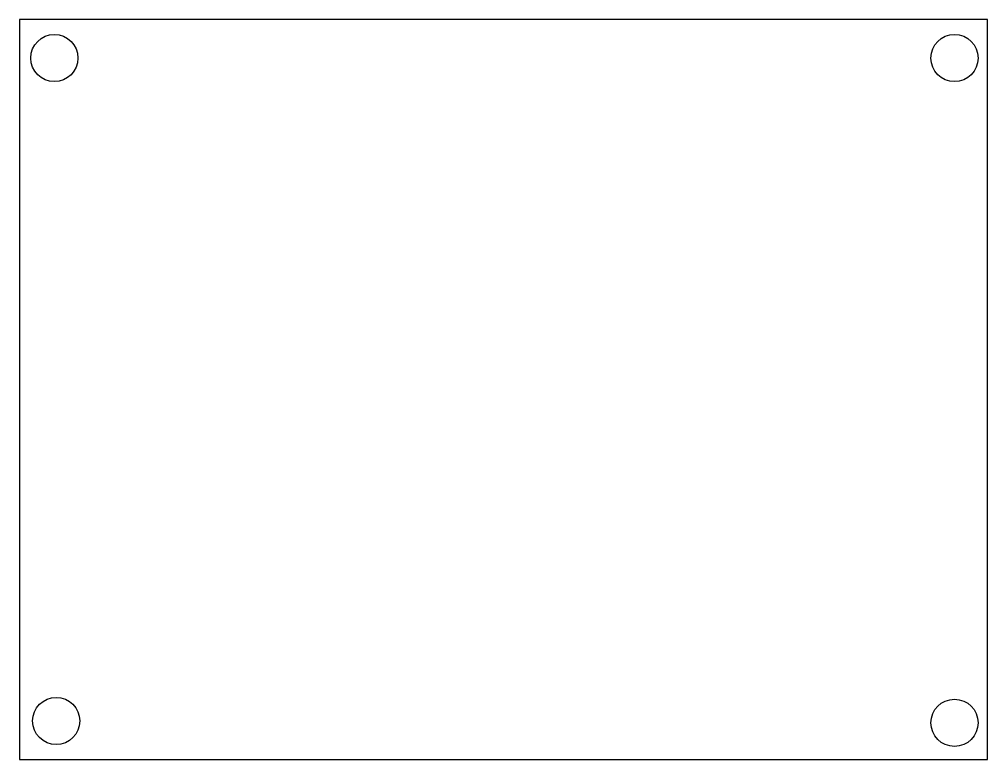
# Model space of a CAD drawing. Extents: x 452.6 to 518.4, y 466.4 to 516.6.
import ezdxf

# ---------------------------------------------------------------- set-up
doc = ezdxf.new("R2010")
doc.units = 0
doc.layers.get('0').update_dxf_attribs({"linetype": 'CONTINUOUS'})
doc.layers.add('_BOARD', color=254, linetype='CONTINUOUS')
doc.layers.add('_DRILL', color=251, linetype='CONTINUOUS')

# ---------------------------------------------------------------- blocks, each defined once
blk = doc.blocks.new('_HOLE')
blk.add_circle((0, 0), 0.5)

msp = doc.modelspace()

# ---------------------------------------------------------------- linework, layer by layer
at = {"layer": '_BOARD', "color": 3}
msp.add_lwpolyline([(452.625, 466.375), (518.375, 466.375), (518.375, 466.375), (518.375, 516.625), (518.375, 516.625), (452.625, 516.625), (452.625, 516.625), (452.625, 466.375), (452.625, 466.375)], close=True, dxfattribs=at)

# ---------------------------------------------------------------- block references
at = {"layer": '_DRILL', "xscale": 3.2, "yscale": 3.2}
for p in [(455, 514), (516.125, 514), (455.125, 469), (516.125, 468.875)]:
    msp.add_blockref('_HOLE', p, dxfattribs=at)

doc.saveas('drawing.dxf')
